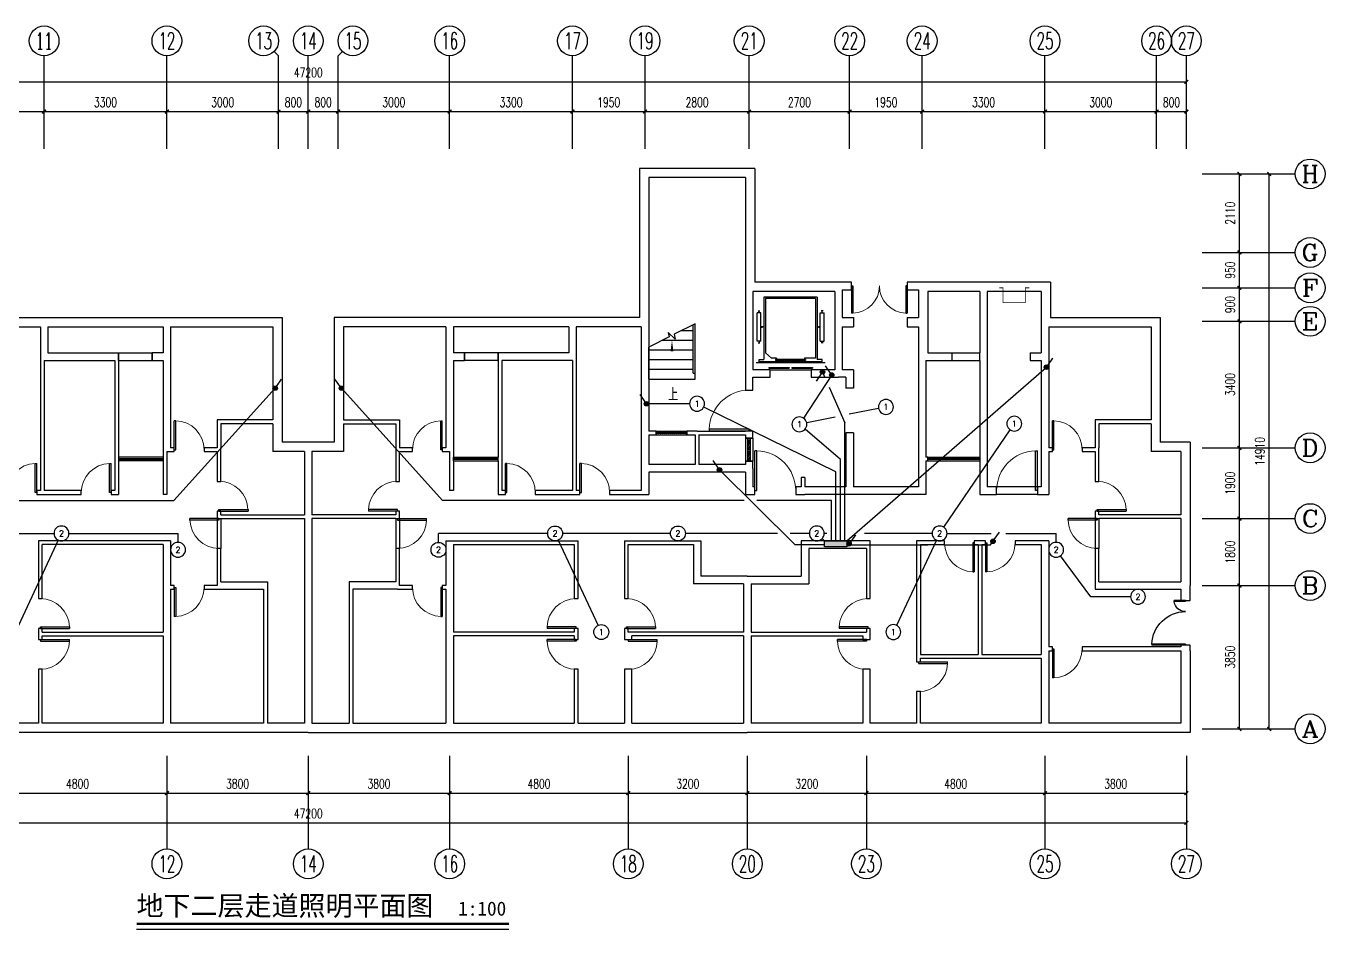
# Model space of a CAD drawing. Extents: x 4484225 to 4539010, y -217237 to -192974.
# Drawn here: x 4504097 to 4539010, y -217237 to -192974 of the extents above; entities that cross this region are included whole.
import ezdxf
from ezdxf.enums import TextEntityAlignment as Align

# ---------------------------------------------------------------- set-up
doc = ezdxf.new("R2010")
doc.units = 0
doc.header["$LTSCALE"] = 1000
doc.header["$MEASUREMENT"] = 0
doc.linetypes.add('DASH', pattern=[0.35, 0.25, -0.1])
for name, color, linetype in [('DIM_SYMB', 3, 'Continuous'), ('EQUIP-照明', 3, 'Continuous'), ('LAYER3', 7, 'Continuous'), ('LAYER7', 7, 'Continuous'), ('图层1', 7, 'Continuous')]:
    doc.layers.add(name, color=color, linetype=linetype)
doc.styles.add('_TCH_AXIS', font='COMPLEX', dxfattribs={"bigfont": 'GBCBIG'})
doc.styles.add('_TCH_DIM', font='SIMPLEX', dxfattribs={"bigfont": 'GBCBIG'})
doc.styles.add('_TCH_DIM_T3', font='SIMPLEX', dxfattribs={"width": 0.705882, "bigfont": 'GBCBIG'})
doc.styles.add('_TEL_ATTDEF', font='simplex.shx', dxfattribs={"width": 0.8, "height": 3, "bigfont": 'hztxt.shx'})
doc.styles.add('_TEL_DIM', font='SIMPLEX', dxfattribs={"width": 0.8, "height": 3.5, "bigfont": 'HZTXT'})
doc.styles.add('宋体1.0', font='')
doc.styles.get('宋体1.0').set_extended_font_data('SimSun')

# ---------------------------------------------------------------- blocks, each defined once
blk = doc.blocks.new('_ArchTick')
at = {"color": 0, "linetype": 'ByBlock', "const_width": 0.4}
blk.add_lwpolyline([(-0.5, -0.5), (0.5, 0.5)], dxfattribs=at)
blk = doc.blocks.new('$equip$00001838')
blk.add_circle((0, 0), 0.5)
at = {"color": 7, "style": '_TEL_DIM'}
blk.add_attdef('$TEXT$', text='', height=0.4, dxfattribs=at).set_placement((0, 0), align=Align.MIDDLE_CENTER)
at = {"color": 7, "style": '_TEL_DIM', "flags": 1}
blk.add_attdef('A', text='', height=0.00002, dxfattribs=at).set_placement((0, 0), align=Align.MIDDLE_CENTER)
blk = doc.blocks.new('$WINLIB2D$00000039')
at = {"color": 0}
for points in [[(-0.5, 0.5), (-0.5, -0.5)], [(0.5, 0.5), (-0.5, 0.5)], [(0.5, -0.5), (0.5, 0.5)], [(-0.5, 0.167), (0.5, 0.167)], [(-0.452, -0.167), (-0.5, 0.084)], [(-0.384, -0.167), (-0.448, 0.167)], [(-0.316, -0.167), (-0.38, 0.167)], [(-0.248, -0.167), (-0.312, 0.167)], [(-0.18, -0.167), (-0.244, 0.167)], [(-0.112, -0.167), (-0.176, 0.167)], [(-0.044, -0.167), (-0.108, 0.167)], [(0.024, -0.167), (-0.04, 0.167)], [(0.092, -0.167), (0.028, 0.167)], [(0.16, -0.167), (0.096, 0.167)], [(0.228, -0.167), (0.164, 0.167)], [(0.296, -0.167), (0.232, 0.167)], [(0.364, -0.167), (0.3, 0.167)], [(0.432, -0.167), (0.368, 0.167)], [(0.5, -0.167), (0.436, 0.167)], [(-0.5, -0.167), (0.5, -0.167)], [(0.5, -0.5), (-0.5, -0.5)]]:
    blk.add_lwpolyline(points, dxfattribs=at)
blk = doc.blocks.new('$DorLib2D$00000001')
for p, q in [((0.45, 0.975), (0.5, 0.975)), ((0.45, 0), (0.45, 0.975)), ((0.5, 0), (0.5, 0.975)), ((0.5, 0), (0.45, 0))]:
    blk.add_line(p, q)
at = {"lineweight": 13}
blk.add_arc((0.475, 0), 0.975, 91.4693, 180, dxfattribs=at)
blk = doc.blocks.new('$DORLIB2D$00000127')
at = {"color": 0}
for points in [[(-0.533, 0.795), (-0.533, 0.69)], [(-0.033, 0.795), (-0.533, 0.795)], [(-0.033, 0.69), (-0.533, 0.69)], [(-0.033, 0.795), (-0.033, 0.69)], [(0.533, 0.795), (0.033, 0.795)], [(0.033, 0.795), (0.033, 0.69)], [(0.533, 0.69), (0.033, 0.69)], [(0.533, 0.795), (0.533, 0.69)], [(0.5, 0.5), (-0.5, 0.5)]]:
    blk.add_lwpolyline(points, dxfattribs=at)
blk = doc.blocks.new('$TCHSYS$WIN2D')
for p, q in [((-0.5, 0.5), (0.5, 0.5)), ((0.5, 0.167), (-0.5, 0.167)), ((0.5, -0.167), (-0.5, -0.167)), ((-0.5, -0.5), (0.5, -0.5))]:
    blk.add_line(p, q)
blk = doc.blocks.new('$DorLib2D$00000002')
for p, q in [((-0.5, 0), (-0.5, 0.4875)), ((-0.475, 0.4875), (-0.5, 0.4875)), ((-0.475, 0), (-0.475, 0.4875)), ((0.475, 0), (0.475, 0.4875)), ((0.475, 0.4875), (0.5, 0.4875)), ((0.5, 0), (0.5, 0.4875)), ((-0.5, 0), (-0.475, 0)), ((0.5, 0), (0.475, 0))]:
    blk.add_line(p, q)
at = {"lineweight": 13}
for centre, start, end in [((-0.4875, 0), 0, 88.53072), ((0.4875, 0), 91.46928, 180)]:
    blk.add_arc(centre, 0.4875, start, end, dxfattribs=at)
blk = doc.blocks.new('$DorLib2D$00000225')
at = {"color": 0}
for p, q in [((0.475, -0.001), (0.475, 0.752)), ((0.475, 0.752), (0.5, 0.752)), ((0.5, -0.001), (0.5, 0.752)), ((-0.5, 0), (-0.5, 0.252)), ((-0.475, 0.252), (-0.5, 0.252)), ((-0.475, 0), (-0.475, 0.252)), ((-0.475, 0), (-0.5, 0)), ((0.475, -0.001), (0.5, -0.001))]:
    blk.add_line(p, q, dxfattribs=at)
for centre, radius, start, end in [((0.505, -0.002), 0.755, 92.2493, 179.7238), ((-0.501, 0.003), 0.251, 359.7899, 84.0974)]:
    blk.add_arc(centre, radius, start, end, dxfattribs=at)

msp = doc.modelspace()

# ---------------------------------------------------------------- hatches: boundary and pattern name
at = {"layer": 'LAYER3'}
h = msp.add_hatch(color=0, dxfattribs=at)
edge = h.paths.add_edge_path()
edge.add_arc((4531524, -202141), 60, 0, 360)
h = msp.add_hatch(color=0, dxfattribs=at)
edge = h.paths.add_edge_path()
edge.add_arc((4525505, -202269), 60, 0, 360)
h = msp.add_hatch(color=0, dxfattribs=at)
edge = h.paths.add_edge_path()
edge.add_arc((4525753, -202349), 60, 0, 360)
h = msp.add_hatch(color=0, dxfattribs=at)
edge = h.paths.add_edge_path()
edge.add_arc((4510794, -202707), 60, 0, 360)
h = msp.add_hatch(color=0, dxfattribs=at)
edge = h.paths.add_edge_path()
edge.add_arc((4512574, -202707), 60, 0, 360)
h = msp.add_hatch(color=0, dxfattribs=at)
edge = h.paths.add_edge_path()
edge.add_arc((4520774, -203124), 60, 0, 360)
h = msp.add_hatch(color=0, dxfattribs=at)
edge = h.paths.add_edge_path()
edge.add_arc((4522735, -204899), 60, 0, 360)
h = msp.add_hatch(color=0, dxfattribs=at)
edge = h.paths.add_edge_path()
edge.add_arc((4526219, -206889), 60, 0, 360)
h = msp.add_hatch(color=0, dxfattribs=at)
edge = h.paths.add_edge_path()
edge.add_arc((4530088, -206819), 60, 0, 360)
at = {"layer": 'LAYER7'}
msp.add_hatch(color=7, dxfattribs=at).paths.add_polyline_path([(4525559, -206969), (4525559, -206809), (4526159, -206809), (4526159, -206969)])

# ---------------------------------------------------------------- linework, layer by layer
at = {"color": 7}
for p, q in [((4510767, -193657), (4510884, -193774)), ((4512602, -193657), (4512484, -193774)), ((4504584, -196274), (4504584, -193774)), ((4507884, -196274), (4507884, -193774)), ((4510884, -196274), (4510884, -193774)), ((4511684, -196274), (4511684, -193774)), ((4512484, -196274), (4512484, -193774)), ((4515484, -196274), (4515484, -193774)), ((4518784, -196274), (4518784, -193774)), ((4520734, -196274), (4520734, -193774)), ((4523534, -196274), (4523534, -193774)), ((4526234, -196274), (4526234, -193774)), ((4528184, -196274), (4528184, -193774)), ((4531484, -196274), (4531484, -193774)), ((4534484, -196274), (4534484, -193774)), ((4535284, -196274), (4535284, -193774)), ((4535284, -196274), (4535284, -194224)), ((4488084, -194474), (4535284, -194474)), ((4504584, -196274), (4504584, -195024)), ((4504584, -196274), (4504584, -195024)), ((4507884, -196274), (4507884, -195024)), ((4507884, -196274), (4507884, -195024)), ((4510884, -196274), (4510884, -195024)), ((4510884, -196274), (4510884, -195024)), ((4511684, -196274), (4511684, -195024)), ((4511684, -196274), (4511684, -195024)), ((4512484, -196274), (4512484, -195024)), ((4512484, -196274), (4512484, -195024)), ((4515484, -196274), (4515484, -195024)), ((4515484, -196274), (4515484, -195024)), ((4518784, -196274), (4518784, -195024)), ((4518784, -196274), (4518784, -195024)), ((4520734, -196274), (4520734, -195024)), ((4520734, -196274), (4520734, -195024)), ((4523534, -196274), (4523534, -195024)), ((4523534, -196274), (4523534, -195024)), ((4526234, -196274), (4526234, -195024)), ((4526234, -196274), (4526234, -195024)), ((4528184, -196274), (4528184, -195024)), ((4528184, -196274), (4528184, -195024)), ((4531484, -196274), (4531484, -195024)), ((4531484, -196274), (4531484, -195024)), ((4534484, -196274), (4534484, -195024)), ((4534484, -196274), (4534484, -195024)), ((4535284, -196274), (4535284, -195024)), ((4502634, -195274), (4504584, -195274)), ((4504584, -195274), (4507884, -195274)), ((4507884, -195274), (4510884, -195274)), ((4510884, -195274), (4511684, -195274)), ((4511684, -195274), (4512484, -195274)), ((4512484, -195274), (4515484, -195274)), ((4515484, -195274), (4518784, -195274)), ((4518784, -195274), (4520734, -195274)), ((4520734, -195274), (4523534, -195274)), ((4523534, -195274), (4526234, -195274)), ((4526234, -195274), (4528184, -195274)), ((4528184, -195274), (4531484, -195274)), ((4531484, -195274), (4534484, -195274)), ((4534484, -195274), (4535284, -195274)), ((4520584, -196799), (4520584, -200809)), ((4523684, -196799), (4520584, -196799)), ((4523684, -196799), (4523684, -199859)), ((4520834, -197049), (4520834, -200909)), ((4523434, -197049), (4520834, -197049)), ((4523434, -197049), (4523434, -200009)), ((4535710, -196949), (4537760, -196949)), ((4535710, -196949), (4536960, -196949)), ((4535710, -196949), (4538210, -196949)), ((4536710, -199059), (4536710, -196949)), ((4537510, -211859), (4537510, -196949)), ((4535710, -199059), (4536960, -199059)), ((4535710, -199059), (4536960, -199059)), ((4535710, -199059), (4538210, -199059)), ((4536710, -200009), (4536710, -199059)), ((4523434, -200009), (4523434, -202309)), ((4525934, -199859), (4523684, -199859)), ((4526284, -199859), (4525934, -199859)), ((4526284, -200059), (4526284, -199859)), ((4528184, -199859), (4527784, -199859)), ((4527784, -199859), (4527784, -200059)), ((4529834, -199859), (4528184, -199859)), ((4531634, -199859), (4529834, -199859)), ((4531634, -199859), (4531634, -200809)), ((4535710, -200009), (4536960, -200009)), ((4535710, -200009), (4536960, -200009)), ((4535710, -200009), (4538210, -200009)), ((4536710, -200909), (4536710, -200009)), ((4523634, -200109), (4523634, -202209)), ((4525834, -200109), (4523634, -200109)), ((4525362, -200256), (4523932, -200256)), ((4523932, -200256), (4523932, -201932)), ((4525320, -200295), (4523974, -200295)), ((4523974, -200295), (4523974, -201752)), ((4525320, -200295), (4525320, -201901)), ((4525362, -200256), (4525362, -201932)), ((4525834, -200109), (4525834, -200909)), ((4526034, -200059), (4526034, -200809)), ((4526034, -200059), (4526284, -200059)), ((4527784, -200059), (4528084, -200059)), ((4528084, -200059), (4528084, -200809)), ((4528334, -200109), (4528334, -200909)), ((4529734, -200109), (4528334, -200109)), ((4529734, -200109), (4529734, -201759)), ((4529934, -200109), (4529934, -201859)), ((4531384, -200109), (4529934, -200109)), ((4531384, -200109), (4531384, -200909)), ((4523747, -201438), (4523747, -200681)), ((4523848, -200681), (4523747, -200681)), ((4523774, -200631), (4523821, -200631)), ((4523798, -200681), (4523798, -200631)), ((4523848, -201438), (4523848, -200681)), ((4525446, -201438), (4525446, -200681)), ((4525446, -200681), (4525546, -200681)), ((4525519, -200631), (4525473, -200631)), ((4525496, -200681), (4525496, -200631)), ((4525546, -201438), (4525546, -200681)), ((4502734, -201059), (4504484, -201059)), ((4502784, -200809), (4504584, -200809)), ((4504484, -201059), (4504484, -201859)), ((4504584, -200809), (4507884, -200809)), ((4504684, -201059), (4504684, -201759)), ((4504684, -201059), (4507784, -201059)), ((4507784, -201059), (4507784, -201759)), ((4507884, -200809), (4510984, -200809)), ((4507984, -201059), (4507984, -201859)), ((4507984, -201059), (4510734, -201059)), ((4510734, -201059), (4510734, -203559)), ((4510984, -200809), (4510984, -203559)), ((4512384, -200809), (4512384, -203559)), ((4515484, -200809), (4512384, -200809)), ((4512634, -201059), (4512634, -203559)), ((4515384, -201059), (4512634, -201059)), ((4515384, -201059), (4515384, -201859)), ((4518784, -200809), (4515484, -200809)), ((4515584, -201059), (4515584, -201759)), ((4518684, -201059), (4515584, -201059)), ((4518684, -201059), (4518684, -201759)), ((4520584, -200809), (4518784, -200809)), ((4520634, -201059), (4518884, -201059)), ((4518884, -201059), (4518884, -201859)), ((4520634, -201059), (4520634, -203959)), ((4520834, -200909), (4520834, -203859)), ((4522084, -200973), (4521522, -201257)), ((4522024, -202299), (4522024, -201004)), ((4522084, -202299), (4522084, -200973)), ((4522084, -202299), (4522084, -200973)), ((4523882, -201083), (4523882, -201036)), ((4523932, -201059), (4523882, -201059)), ((4525362, -201059), (4525412, -201059)), ((4525412, -201083), (4525412, -201036)), ((4525834, -200909), (4525834, -202209)), ((4526034, -200809), (4526334, -200809)), ((4526034, -201059), (4526034, -202209)), ((4526034, -201059), (4526334, -201059)), ((4526334, -200809), (4526334, -201059)), ((4527784, -200809), (4528084, -200809)), ((4527784, -200809), (4527784, -201059)), ((4527784, -201059), (4528084, -201059)), ((4528084, -201059), (4528084, -201859)), ((4528334, -200909), (4528334, -201759)), ((4531384, -200909), (4531384, -201759)), ((4531584, -201059), (4534334, -201059)), ((4531584, -201059), (4531584, -201859)), ((4531634, -200809), (4534584, -200809)), ((4534334, -201059), (4534334, -203559)), ((4534584, -200809), (4534584, -203559)), ((4535710, -200909), (4536960, -200909)), ((4535710, -200909), (4536960, -200909)), ((4535710, -200909), (4538210, -200909)), ((4536710, -204309), (4536710, -200909)), ((4521379, -201329), (4520834, -201605)), ((4521202, -201419), (4522024, -201419)), ((4521549, -201390), (4521353, -201205)), ((4521353, -201205), (4521379, -201329)), ((4521522, -201257), (4521549, -201390)), ((4521717, -201159), (4522024, -201159)), ((4523848, -201438), (4523747, -201438)), ((4523798, -201438), (4523798, -201488)), ((4525446, -201438), (4525546, -201438)), ((4525496, -201438), (4525496, -201488)), ((4504684, -201759), (4506584, -201759)), ((4506584, -201759, 800), (4507484, -201759, 800)), ((4506584, -201959), (4506584, -201759)), ((4507784, -201759), (4507484, -201759)), ((4507484, -201759), (4507484, -201959)), ((4515884, -201759), (4515584, -201759)), ((4516784, -201759, 800), (4515884, -201759, 800)), ((4515884, -201959), (4515884, -201759)), ((4518684, -201759), (4516784, -201759)), ((4516784, -201759), (4516784, -201959)), ((4520834, -202459), (4520834, -201605)), ((4520834, -201679), (4522024, -201679)), ((4523774, -201488), (4523821, -201488)), ((4524138, -201901), (4523974, -201752)), ((4525519, -201488), (4525473, -201488)), ((4528334, -201759), (4529734, -201759)), ((4528984, -201759, 800), (4529734, -201759, 800)), ((4531084, -201759), (4531384, -201759)), ((4531084, -201759), (4531084, -201959)), ((4504484, -201859), (4504484, -205459)), ((4504584, -201959), (4504584, -205459)), ((4504584, -201959), (4506484, -201959)), ((4506484, -201959), (4506484, -204559)), ((4506584, -201959), (4506584, -204559)), ((4506584, -201959, 800), (4507484, -201959, 800)), ((4507484, -201959), (4507784, -201959)), ((4507784, -201959), (4507784, -204309)), ((4507984, -201859), (4507984, -204309)), ((4515384, -201859), (4515384, -204309)), ((4515584, -201959), (4515584, -204309)), ((4515584, -201959), (4515884, -201959)), ((4516784, -201959, 800), (4515884, -201959, 800)), ((4516784, -201959), (4516784, -204559)), ((4516884, -201959), (4516884, -204559)), ((4518784, -201959), (4516884, -201959)), ((4518784, -201959), (4518784, -205459)), ((4518884, -201859), (4518884, -205459)), ((4520834, -201939), (4522024, -201939)), ((4525572, -202025), (4523722, -202025)), ((4523798, -201932), (4523932, -201932)), ((4523798, -202001), (4523798, -201932)), ((4525496, -202001), (4523798, -202001)), ((4524268, -201901), (4524138, -201901)), ((4525051, -201932), (4524243, -201932)), ((4524243, -201932), (4524243, -201963)), ((4525051, -201963), (4524243, -201963)), ((4524268, -201901), (4524268, -201932)), ((4525025, -201901), (4525025, -201932)), ((4525320, -201901), (4525025, -201901)), ((4525051, -201932), (4525051, -201963)), ((4525496, -201932), (4525362, -201932)), ((4525496, -202001), (4525496, -201932)), ((4528084, -201859), (4528084, -204559)), ((4528284, -201959), (4529734, -201959)), ((4528284, -201959), (4528284, -204559)), ((4528984, -201959, 800), (4529734, -201959, 800)), ((4529734, -201959), (4529734, -204559)), ((4529934, -201859), (4529934, -204559)), ((4531084, -201959), (4531384, -201959)), ((4531384, -201959), (4531384, -204309)), ((4531584, -201859), (4531584, -204309)), ((4520834, -202199), (4522024, -202199)), ((4520834, -202459), (4522084, -202459)), ((4522024, -202299), (4522084, -202299)), ((4522084, -202459), (4522084, -202299)), ((4523434, -202309), (4523434, -202759)), ((4524097, -202209), (4523634, -202209)), ((4523634, -202759), (4523634, -202409)), ((4523634, -202409), (4524097, -202409)), ((4524097, -202409), (4524097, -202209)), ((4525834, -202209), (4525197, -202209)), ((4525197, -202209), (4525197, -202409)), ((4525197, -202409), (4525934, -202409)), ((4526134, -202409), (4525934, -202409)), ((4526334, -202209), (4526034, -202209)), ((4526134, -202409), (4526134, -202709)), ((4526334, -202209), (4526334, -202709)), ((4523434, -202759), (4523634, -202759)), ((4526334, -202709), (4526134, -202709)), ((4509234, -203559), (4509234, -204309)), ((4510734, -203559), (4509234, -203559)), ((4509334, -203659), (4509334, -204309)), ((4510734, -203659), (4509334, -203659)), ((4510734, -203659), (4510734, -204409)), ((4510984, -203559), (4510984, -204159)), ((4512384, -203559), (4512384, -204159)), ((4512634, -203559), (4514134, -203559)), ((4512634, -203659), (4514034, -203659)), ((4512634, -203659), (4512634, -204409)), ((4514034, -203659), (4514034, -204309)), ((4514134, -203559), (4514134, -204309)), ((4521034, -203859), (4520834, -203859)), ((4521034, -203959), (4521034, -203859)), ((4522134, -203859), (4521854, -203859)), ((4521854, -203859), (4521854, -203959)), ((4522134, -203859), (4523434, -203859)), ((4523634, -203859), (4523434, -203859)), ((4523634, -203959), (4523634, -203859)), ((4532834, -203559), (4532834, -204309)), ((4534334, -203559), (4532834, -203559)), ((4532934, -203659), (4532934, -204309)), ((4534334, -203659), (4532934, -203659)), ((4534334, -203659), (4534334, -204409)), ((4534584, -203559), (4534584, -204159)), ((4511684, -204159), (4510984, -204159)), ((4512384, -204159), (4511684, -204159)), ((4520634, -203959), (4520634, -204859)), ((4520834, -203959), (4521034, -203959)), ((4520834, -203959), (4520834, -204759)), ((4521854, -203959), (4522084, -203959)), ((4522084, -203959), (4522084, -204759)), ((4522184, -203959), (4522184, -204759)), ((4522184, -203959), (4523434, -203959)), ((4523434, -203959), (4523434, -204049)), ((4523434, -204049), (4523634, -204049)), ((4523634, -204049), (4523634, -203959)), ((4526134, -203909), (4526134, -205359)), ((4526334, -203909), (4526134, -203909)), ((4526334, -203909), (4526334, -205359)), ((4535384, -204159), (4534584, -204159)), ((4535384, -204159), (4535384, -206159)), ((4506484, -204559), (4506484, -205459)), ((4506584, -204559), (4506584, -204659)), ((4507784, -204309), (4507784, -204309)), ((4507784, -204309), (4507784, -204559)), ((4507784, -204559), (4507784, -204659)), ((4507884, -204409), (4508084, -204409)), ((4507884, -204409), (4507884, -204559)), ((4507884, -204559), (4507884, -205559)), ((4508084, -204309), (4507984, -204309)), ((4508084, -204409), (4508084, -204309)), ((4509234, -204309), (4508884, -204309)), ((4508884, -204309), (4508884, -204409)), ((4508884, -204409), (4509234, -204409)), ((4509234, -204409), (4509234, -205209)), ((4509334, -205209), (4509334, -204309)), ((4511584, -204409), (4510734, -204409)), ((4511584, -204409), (4511584, -206109)), ((4512634, -204409), (4511784, -204409)), ((4511784, -204409), (4511784, -206109)), ((4514034, -204309), (4514034, -205209)), ((4514484, -204309), (4514134, -204309)), ((4514134, -204409), (4514484, -204409)), ((4514134, -205209), (4514134, -204409)), ((4514484, -204409), (4514484, -204309)), ((4515384, -204309), (4515284, -204309)), ((4515284, -204309), (4515284, -204409)), ((4515284, -204409), (4515484, -204409)), ((4515484, -204409), (4515484, -204559)), ((4515484, -204559), (4515484, -205459)), ((4515584, -204309), (4515584, -204309)), ((4515584, -204309), (4515584, -204559)), ((4515584, -204659), (4515584, -204559)), ((4516784, -204659), (4516784, -204559)), ((4516884, -204559), (4516884, -205459)), ((4528084, -204559), (4528084, -205359)), ((4528334, -204559), (4528284, -204559)), ((4528334, -204659), (4528334, -204559)), ((4529734, -204559), (4529734, -204659)), ((4529934, -204559), (4529934, -205359)), ((4531384, -204309), (4531384, -204309)), ((4531384, -204309), (4531384, -205359)), ((4531684, -204309), (4531584, -204309)), ((4531584, -204409), (4531584, -205559)), ((4531584, -204409), (4531684, -204409)), ((4531684, -204409), (4531684, -204309)), ((4532834, -204309), (4532484, -204309)), ((4532484, -204309), (4532484, -204409)), ((4532484, -204409), (4532834, -204409)), ((4532834, -204409), (4532834, -205209)), ((4532934, -205209), (4532934, -204309)), ((4535134, -204409), (4534334, -204409)), ((4535134, -204409), (4535134, -206109)), ((4535710, -204309), (4536960, -204309)), ((4535710, -204309), (4536960, -204309)), ((4535710, -204309), (4538210, -204309)), ((4536710, -206209), (4536710, -204309)), ((4506584, -204659), (4506584, -205559)), ((4507784, -204659), (4507784, -205559)), ((4515584, -204659), (4515584, -205459)), ((4516784, -204659), (4516784, -205559)), ((4520634, -204859), (4520634, -205459)), ((4522084, -204759), (4520834, -204759)), ((4523434, -204759), (4522184, -204759)), ((4523634, -204669), (4523434, -204669)), ((4523434, -204669), (4523434, -204759)), ((4523634, -204859), (4523634, -204669)), ((4523634, -204859), (4523634, -205359)), ((4528284, -204659), (4528334, -204659)), ((4528284, -204659), (4528284, -205559)), ((4529734, -204659), (4529734, -205559)), ((4509234, -205209), (4509334, -205209)), ((4514034, -205209), (4514134, -205209)), ((4522134, -204959), (4520834, -204959)), ((4520834, -204959), (4520834, -205559)), ((4523434, -204959), (4522134, -204959)), ((4523434, -204959), (4523434, -205559)), ((4524934, -205109), (4524934, -205359)), ((4525034, -205109), (4524934, -205109)), ((4525034, -205109), (4525034, -205359)), ((4532834, -205209), (4532934, -205209)), ((4504484, -205459), (4504385, -205459)), ((4504385, -205459), (4504385, -205559)), ((4504385, -205559), (4504584, -205559)), ((4505584, -205459), (4504584, -205459)), ((4504584, -205559), (4505584, -205559)), ((4505584, -205559), (4505584, -205459)), ((4506484, -205459), (4506384, -205459)), ((4506384, -205459), (4506384, -205559)), ((4506384, -205559), (4506584, -205559)), ((4507884, -205559), (4507784, -205559)), ((4515584, -205459), (4515484, -205459)), ((4516784, -205559), (4516984, -205559)), ((4516984, -205459), (4516884, -205459)), ((4516984, -205559), (4516984, -205459)), ((4518784, -205459), (4517784, -205459)), ((4517784, -205459), (4517784, -205559)), ((4517784, -205559), (4518784, -205559)), ((4518784, -205559), (4518984, -205559)), ((4518984, -205459), (4518884, -205459)), ((4518984, -205559), (4518984, -205459)), ((4520634, -205459), (4519784, -205459)), ((4519784, -205459), (4519784, -205559)), ((4519784, -205559), (4520834, -205559)), ((4523434, -205559), (4523684, -205559)), ((4523684, -205359), (4523634, -205359)), ((4523684, -205559), (4523684, -205359)), ((4524934, -205359), (4524784, -205359)), ((4524784, -205359), (4524784, -205559)), ((4524784, -205559), (4525034, -205559)), ((4526134, -205359), (4525034, -205359)), ((4526234, -205559), (4525034, -205559)), ((4528284, -205559), (4526234, -205559)), ((4528084, -205359), (4526334, -205359)), ((4529734, -205559), (4530184, -205559)), ((4530184, -205359), (4529934, -205359)), ((4530184, -205559), (4530184, -205359)), ((4531284, -205359), (4530184, -205359)), ((4531284, -205559), (4530184, -205559)), ((4531384, -205359), (4531284, -205359)), ((4531284, -205359), (4531284, -205559)), ((4531284, -205559), (4531584, -205559)), ((4509334, -206009), (4509234, -206009)), ((4509234, -206009), (4509234, -206209)), ((4509234, -206209), (4509334, -206209)), ((4509234, -206209), (4509234, -207009)), ((4509334, -206109), (4509334, -206009)), ((4509334, -206109), (4511584, -206109)), ((4509334, -206209), (4511584, -206209)), ((4509334, -206209), (4509334, -207009)), ((4511584, -206209), (4511584, -211709)), ((4514034, -206109), (4511784, -206109)), ((4514034, -206209), (4511784, -206209)), ((4511784, -206209), (4511784, -211709)), ((4514134, -206009), (4514034, -206009)), ((4514034, -206009), (4514034, -206109)), ((4514034, -206209), (4514134, -206209)), ((4514034, -206209), (4514034, -207009)), ((4514134, -206209), (4514134, -206009)), ((4514134, -206209), (4514134, -207009)), ((4532934, -206009), (4532834, -206009)), ((4532834, -206009), (4532834, -206159)), ((4532834, -206159), (4532834, -206209)), ((4532834, -206209), (4532934, -206209)), ((4532834, -206209), (4532834, -207009)), ((4532934, -206109), (4532934, -206009)), ((4535134, -206109), (4532934, -206109)), ((4535134, -206209), (4532934, -206209)), ((4532934, -206209), (4532934, -207009)), ((4535134, -206209), (4535134, -207909)), ((4535384, -206159), (4535384, -208009)), ((4535710, -206209), (4536960, -206209)), ((4535710, -206209), (4536960, -206209)), ((4535710, -206209), (4538210, -206209)), ((4536710, -208009), (4536710, -206209)), ((4504434, -206809), (4504434, -208359)), ((4507984, -206809), (4504434, -206809)), ((4504534, -208359), (4504534, -206909)), ((4507784, -206909), (4504534, -206909)), ((4507784, -206909), (4507784, -208009)), ((4507984, -206809), (4507984, -208009)), ((4509334, -207009), (4509234, -207009)), ((4509234, -207009), (4509234, -208009)), ((4509334, -207909), (4509334, -207009)), ((4514134, -207009), (4514034, -207009)), ((4514034, -207009), (4514034, -207909)), ((4514134, -208009), (4514134, -207009)), ((4515384, -206809), (4515384, -208009)), ((4515384, -206809), (4518934, -206809)), ((4515584, -206909), (4515584, -208009)), ((4515584, -206909), (4518834, -206909)), ((4518834, -206909), (4518834, -208359)), ((4518934, -208359), (4518934, -206809)), ((4520184, -206809), (4520184, -208359)), ((4520184, -206809), (4522234, -206809)), ((4520284, -208359), (4520284, -206909)), ((4520284, -206909), (4522034, -206909)), ((4522034, -206909), (4522034, -207959)), ((4522234, -206809), (4522234, -207759)), ((4524934, -206809), (4524934, -207759)), ((4526784, -206809), (4524934, -206809)), ((4525134, -207009), (4525134, -207959)), ((4526684, -207009), (4525134, -207009)), ((4526684, -207009), (4526684, -208359)), ((4526784, -208359), (4526784, -206809)), ((4528034, -206809), (4528034, -209909)), ((4528784, -206809), (4528034, -206809)), ((4528134, -206909), (4528134, -209859)), ((4528134, -206909), (4528784, -206909)), ((4528784, -206909), (4528784, -206809)), ((4529784, -206809), (4529584, -206809)), ((4529584, -206809), (4529584, -206909)), ((4529584, -206909), (4529684, -206909)), ((4529684, -206909), (4529684, -209859)), ((4529884, -206809), (4529784, -206809)), ((4529784, -206909), (4529884, -206909)), ((4529784, -206909), (4529784, -209859)), ((4529884, -206909), (4529884, -206809)), ((4531584, -206809), (4530684, -206809)), ((4530684, -206809), (4530684, -206909)), ((4530684, -206909), (4531384, -206909)), ((4531384, -206909), (4531384, -209759)), ((4531584, -206809), (4531584, -209659)), ((4532934, -207009), (4532834, -207009)), ((4532834, -207009), (4532834, -208109)), ((4532934, -207909), (4532934, -207009)), ((4507784, -208009), (4507784, -209259)), ((4508084, -208009), (4507984, -208009)), ((4508084, -208109), (4508084, -208009)), ((4509234, -208009), (4508884, -208009)), ((4508884, -208009), (4508884, -208109)), ((4509334, -207909), (4510584, -207909)), ((4510584, -207909), (4510584, -211709)), ((4512784, -207909), (4512784, -211709)), ((4514034, -207909), (4512784, -207909)), ((4514484, -208009), (4514134, -208009)), ((4514484, -208109), (4514484, -208009)), ((4515384, -208009), (4515284, -208009)), ((4515284, -208009), (4515284, -208109)), ((4515584, -208009), (4515584, -209259)), ((4523384, -207959), (4522034, -207959)), ((4523484, -207759), (4522234, -207759)), ((4523384, -207959), (4523384, -209259)), ((4523484, -207759), (4524934, -207759)), ((4523584, -207959), (4525134, -207959)), ((4523584, -207959), (4523584, -209259)), ((4532934, -207909), (4535134, -207909)), ((4535384, -208409), (4535384, -208009)), ((4535710, -208009), (4536960, -208009)), ((4535710, -208009), (4536960, -208009)), ((4535710, -208009), (4538210, -208009)), ((4536710, -211859), (4536710, -208009)), ((4504434, -208359), (4504534, -208359)), ((4507984, -208109), (4508084, -208109)), ((4507984, -208109), (4507984, -209309)), ((4508884, -208109), (4509284, -208109)), ((4509284, -208109), (4510484, -208109)), ((4510484, -208109), (4510484, -211709)), ((4512884, -208109), (4512884, -211709)), ((4514084, -208109), (4512884, -208109)), ((4514084, -208109), (4514484, -208109)), ((4515284, -208109), (4515384, -208109)), ((4515384, -208109), (4515384, -209309)), ((4518834, -208359), (4518934, -208359)), ((4520184, -208359), (4520284, -208359)), ((4526684, -208359), (4526784, -208359)), ((4532834, -208109), (4535134, -208109)), ((4535134, -208109), (4535134, -208409)), ((4535134, -208409), (4535384, -208409)), ((4504534, -209159), (4504434, -209159)), ((4504434, -209159), (4504434, -209309)), ((4504434, -209309), (4504434, -209459)), ((4504434, -209459), (4504534, -209459)), ((4504534, -209259), (4504534, -209159)), ((4504534, -209259), (4507784, -209259)), ((4504534, -209359), (4507784, -209359)), ((4504534, -209459), (4504534, -209359)), ((4507784, -209359), (4507784, -211709)), ((4507984, -209309), (4507984, -211709)), ((4515384, -209309), (4515384, -211709)), ((4518834, -209259), (4515584, -209259)), ((4518834, -209359), (4515584, -209359)), ((4515584, -209359), (4515584, -211709)), ((4518934, -209159), (4518834, -209159)), ((4518834, -209159), (4518834, -209259)), ((4518834, -209359), (4518834, -209459)), ((4518834, -209459), (4518934, -209459)), ((4518934, -209309), (4518934, -209159)), ((4518934, -209459), (4518934, -209309)), ((4520284, -209159), (4520184, -209159)), ((4520184, -209159), (4520184, -209309)), ((4520184, -209309), (4520184, -209459)), ((4520184, -209459), (4520384, -209459)), ((4520284, -209259), (4520284, -209159)), ((4523384, -209259), (4520284, -209259)), ((4523384, -209359), (4520384, -209359)), ((4520384, -209459), (4520384, -209359)), ((4523384, -209359), (4523384, -211709)), ((4523584, -209259), (4526684, -209259)), ((4523584, -209359), (4526584, -209359)), ((4523584, -209359), (4523584, -211709)), ((4526584, -209359), (4526584, -209459)), ((4526584, -209459), (4526784, -209459)), ((4526784, -209159), (4526684, -209159)), ((4526684, -209159), (4526684, -209259)), ((4526784, -209309), (4526784, -209159)), ((4526784, -209459), (4526784, -209309)), ((4531384, -209759), (4531384, -209859)), ((4531684, -209659), (4531584, -209659)), ((4531584, -209759), (4531684, -209759)), ((4531584, -209759), (4531584, -209909)), ((4531684, -209759), (4531684, -209659)), ((4535134, -209659), (4532484, -209659)), ((4532484, -209659), (4532484, -209759)), ((4532484, -209759), (4535134, -209759)), ((4535384, -209609), (4535134, -209609)), ((4535134, -209609), (4535134, -209659)), ((4535134, -209759), (4535134, -211709)), ((4535384, -209759), (4535384, -209609)), ((4535384, -209759), (4535384, -211959)), ((4528034, -209909), (4528034, -210059)), ((4528034, -210059), (4528134, -210059)), ((4528134, -209859), (4529684, -209859)), ((4528134, -209959), (4529784, -209959)), ((4528134, -210059), (4528134, -209959)), ((4529784, -209859), (4531384, -209859)), ((4529784, -209959), (4531384, -209959)), ((4531384, -209959), (4531384, -211709)), ((4531584, -209909), (4531584, -211709)), ((4504534, -210259), (4504434, -210259)), ((4504434, -210259), (4504434, -211709)), ((4504534, -211709), (4504534, -210259)), ((4518934, -210259), (4518834, -210259)), ((4518834, -210259), (4518834, -211709)), ((4518934, -211709), (4518934, -210259)), ((4520384, -210259), (4520184, -210259)), ((4520184, -210259), (4520184, -211709)), ((4520384, -211709), (4520384, -210259)), ((4526784, -210259), (4526584, -210259)), ((4526584, -210259), (4526584, -211709)), ((4526784, -211709), (4526784, -210259)), ((4528134, -210859), (4528034, -210859)), ((4528034, -210859), (4528034, -211709)), ((4528134, -211709), (4528134, -210859)), ((4504434, -211709), (4503184, -211709)), ((4507784, -211709), (4504534, -211709)), ((4510484, -211709), (4507984, -211709)), ((4511584, -211709), (4510584, -211709)), ((4511784, -211709), (4512784, -211709)), ((4512884, -211709), (4515384, -211709)), ((4515584, -211709), (4518834, -211709)), ((4518934, -211709), (4520184, -211709)), ((4520384, -211709), (4523384, -211709)), ((4526584, -211709), (4523584, -211709)), ((4528034, -211709), (4526784, -211709)), ((4531384, -211709), (4528134, -211709)), ((4535134, -211709), (4531584, -211709)), ((4535710, -211859), (4537760, -211859)), ((4535710, -211859), (4536960, -211859)), ((4535710, -211859), (4538210, -211859)), ((4504534, -211959), (4503084, -211959)), ((4507884, -211959), (4504534, -211959)), ((4510534, -211959), (4507884, -211959)), ((4511684, -211959), (4510534, -211959)), ((4511684, -211959), (4512834, -211959)), ((4512834, -211959), (4515484, -211959)), ((4515484, -211959), (4518834, -211959)), ((4518834, -211959), (4520284, -211959)), ((4520284, -211959), (4523484, -211959)), ((4526684, -211959), (4523484, -211959)), ((4528134, -211959), (4526684, -211959)), ((4531484, -211959), (4528134, -211959)), ((4535384, -211959), (4531484, -211959)), ((4507884, -212585), (4507884, -215085)), ((4507884, -212585), (4507884, -213835)), ((4507884, -212585), (4507884, -213835)), ((4511684, -212585), (4511684, -215085)), ((4511684, -212585), (4511684, -213835)), ((4511684, -212585), (4511684, -213835)), ((4515484, -212585), (4515484, -215085)), ((4515484, -212585), (4515484, -213835)), ((4515484, -212585), (4515484, -213835)), ((4520284, -212585), (4520284, -215085)), ((4520284, -212585), (4520284, -213835)), ((4520284, -212585), (4520284, -213835)), ((4523484, -212585), (4523484, -215085)), ((4523484, -212585), (4523484, -213835)), ((4523484, -212585), (4523484, -213835)), ((4526684, -212585), (4526684, -215085)), ((4526684, -212585), (4526684, -213835)), ((4526684, -212585), (4526684, -213835)), ((4531484, -212585), (4531484, -215085)), ((4531484, -212585), (4531484, -213835)), ((4531484, -212585), (4531484, -213835)), ((4535284, -212585), (4535284, -215085)), ((4535284, -212585), (4535284, -214635)), ((4535284, -212585), (4535284, -213835)), ((4503084, -213585), (4507884, -213585)), ((4507884, -213585), (4511684, -213585)), ((4511684, -213585), (4515484, -213585)), ((4515484, -213585), (4520284, -213585)), ((4520284, -213585), (4523484, -213585)), ((4523484, -213585), (4526684, -213585)), ((4526684, -213585), (4531484, -213585)), ((4531484, -213585), (4535284, -213585)), ((4488084, -214385), (4535284, -214385))]:
    msp.add_line(p, q, dxfattribs=at)
at = {"color": 7, "linetype": 'DASH'}
for p, q in [((4506584, -201759), (4506584, -201959)), ((4507484, -201959), (4507484, -201759)), ((4515884, -201759), (4515884, -201959)), ((4516784, -201959), (4516784, -201759)), ((4528984, -201759), (4528984, -201959)), ((4529734, -201959), (4529734, -201759))]:
    msp.add_line(p, q, dxfattribs=at)
at = {"color": 7}
for points, const_width in [([(4531059, -200009), (4530959, -200009), (4530959, -200409), (4530359, -200409), (4530359, -200009), (4530259, -200009)], 20), ([(4507070, -217097), (4517075, -217097)], 70)]:
    msp.add_lwpolyline(points, dxfattribs=dict(at, const_width=const_width))
msp.add_lwpolyline([(4507070, -217237), (4517075, -217237)], dxfattribs=at)
for centre in [(4504584, -193374), (4507884, -193374), (4510484, -193374), (4511684, -193374), (4512884, -193374), (4515484, -193374), (4518784, -193374), (4520734, -193374), (4523534, -193374), (4526234, -193374), (4528184, -193374), (4531484, -193374), (4534484, -193374), (4535284, -193374), (4538610, -196949), (4538610, -199059), (4538610, -200009), (4538610, -200909), (4538610, -204309), (4538610, -206209), (4538610, -208009), (4538610, -211859), (4507884, -215485), (4511684, -215485), (4515484, -215485), (4520284, -215485), (4523484, -215485), (4526684, -215485), (4531484, -215485), (4535284, -215485)]:
    msp.add_circle(centre, 400, dxfattribs=at)
at = {"layer": 'DIM_SYMB', "color": 7}
msp.add_lwpolyline([(4521459, -202589, 0, 0, 0), (4521459, -201419, 0, 80, 0), (4521459, -201719, 0, 0, 0)], format="xyseb", dxfattribs=at)
at = {"layer": 'LAYER3', "color": 0}
for p, q in [((4525719, -202300), (4525581, -202103)), ((4531559, -202092), (4531697, -201896)), ((4510829, -202657), (4510967, -202461)), ((4512540, -202657), (4512402, -202461)), ((4525470, -202318), (4525332, -202514)), ((4520740, -203075), (4520602, -202878)), ((4522700, -204850), (4522562, -204653)), ((4526392, -206643), (4526254, -206840)), ((4530122, -206770), (4530260, -206573))]:
    msp.add_line(p, q, dxfattribs=at)
for points in [[(4525581, -202103, 0, 40, 0), (4525670, -202230, 40, 40, 0)], [(4531697, -201896, 0, 40, 0), (4531608, -202022, 40, 40, 0)], [(4510967, -202461, 0, 40, 0), (4510878, -202588, 40, 40, 0)], [(4512402, -202461, 0, 40, 0), (4512491, -202588, 40, 40, 0)], [(4525332, -202514, 0, 40, 0), (4525421, -202388, 40, 40, 0)], [(4520602, -202878, 0, 40, 0), (4520691, -203005, 40, 40, 0)], [(4522562, -204653, 0, 40, 0), (4522651, -204780, 40, 40, 0)], [(4530260, -206573, 0, 40, 0), (4530171, -206700, 40, 40, 0)], [(4526254, -206840, 0, 40, 0), (4526343, -206713, 40, 40, 0)]]:
    msp.add_lwpolyline(points, format="xyseb", dxfattribs=at)
for centre in [(4531524, -202141), (4525505, -202269), (4525753, -202349), (4510794, -202707), (4512574, -202707), (4520774, -203124), (4522735, -204899), (4526219, -206889), (4530088, -206819)]:
    msp.add_circle(centre, 60, dxfattribs=at)
at = {"layer": 'LAYER7', "color": 7}
for p, q in [((4525559, -206809), (4526159, -206809)), ((4525559, -206969), (4525559, -206809)), ((4526159, -206969), (4525559, -206969)), ((4526159, -206809), (4526159, -206969))]:
    msp.add_line(p, q, dxfattribs=at)
at = {"layer": '图层1', "color": 4}
for p, q in [((4526159, -206809), (4531524, -202141)), ((4525753, -202349), (4524994, -203509)), ((4525505, -202269), (4525561, -202398)), ((4508074, -205725), (4510794, -202707)), ((4515295, -205725), (4512574, -202707)), ((4525683, -202675), (4526104, -203635)), ((4521934, -203124), (4520834, -203124)), ((4525864, -204949), (4522314, -203212)), ((4525845, -203483), (4525080, -203637)), ((4527013, -203248), (4526218, -203408)), ((4525984, -204618), (4525036, -203806)), ((4526104, -206809), (4526104, -203635)), ((4528763, -206444), (4530547, -203824)), ((4524770, -206911), (4522735, -204899)), ((4525984, -206809), (4525984, -204618)), ((4525864, -206809), (4525864, -204949)), ((4499969, -205725), (4508074, -205725)), ((4523400, -205725), (4515295, -205725)), ((4525744, -205725), (4523741, -205725)), ((4525744, -206809), (4525744, -205725)), ((4501951, -206609), (4504851, -206609)), ((4505251, -206609), (4508184, -206609)), ((4508184, -206848), (4508184, -206609)), ((4518118, -206609), (4515184, -206609)), ((4515184, -206848), (4515184, -206609)), ((4521418, -206609), (4518518, -206609)), ((4524294, -206609), (4521818, -206609)), ((4525151, -206609), (4524635, -206609)), ((4525624, -206609), (4525551, -206609)), ((4528451, -206609), (4526636, -206609)), ((4528851, -206609), (4529921, -206609)), ((4529921, -206609), (4530037, -206609)), ((4530430, -206609), (4531784, -206609)), ((4531784, -206848), (4531784, -206609)), ((4504966, -206790), (4503894, -209078)), ((4518403, -206790), (4519475, -209078)), ((4525559, -206911), (4524770, -206911)), ((4525559, -206809), (4525495, -206747)), ((4526159, -206918), (4528334, -206918)), ((4528566, -206790), (4527494, -209078)), ((4528763, -206918), (4530019, -206918)), ((4530019, -206918), (4530088, -206819)), ((4532714, -208309), (4531903, -207209)), ((4533784, -208309), (4532714, -208309))]:
    msp.add_line(p, q, dxfattribs=at)

# ---------------------------------------------------------------- block references
at = {"color": 7, "xscale": 100, "yscale": 100, "zscale": 100}
for p in [(4535284, -194474), (4504584, -195274), (4507884, -195274), (4510884, -195274), (4511684, -195274), (4512484, -195274), (4515484, -195274), (4518784, -195274), (4520734, -195274), (4523534, -195274), (4526234, -195274), (4528184, -195274), (4531484, -195274), (4534484, -195274), (4535284, -195274), (4507884, -213585), (4511684, -213585), (4515484, -213585), (4520284, -213585), (4523484, -213585), (4526684, -213585), (4531484, -213585), (4535284, -213585), (4535284, -214385)]:
    msp.add_blockref('_ArchTick', p, dxfattribs=at)
at = {"color": 7}
for name, p, xscale, yscale, zscale, rotation in [('_ArchTick', (4504584, -195274), 100, 100, 100, 180), ('_ArchTick', (4507884, -195274), 100, 100, 100, 180), ('_ArchTick', (4510884, -195274), 100, 100, 100, 180), ('_ArchTick', (4511684, -195274), 100, 100, 100, 180), ('_ArchTick', (4512484, -195274), 100, 100, 100, 180), ('_ArchTick', (4515484, -195274), 100, 100, 100, 180), ('_ArchTick', (4518784, -195274), 100, 100, 100, 180), ('_ArchTick', (4520734, -195274), 100, 100, 100, 180), ('_ArchTick', (4523534, -195274), 100, 100, 100, 180), ('_ArchTick', (4526234, -195274), 100, 100, 100, 180), ('_ArchTick', (4528184, -195274), 100, 100, 100, 180), ('_ArchTick', (4531484, -195274), 100, 100, 100, 180), ('_ArchTick', (4534484, -195274), 100, 100, 100, 180), ('_ArchTick', (4536710, -196949), 100, 100, 100, 90), ('_ArchTick', (4537510, -196949), 100, 100, 100, 90), ('_ArchTick', (4536710, -199059), 100, 100, 100, 90), ('_ArchTick', (4536710, -199059), 100, 100, 100, 270), ('$DorLib2D$00000002', (4527034, -199959), -1500, 1500, 200, 180), ('_ArchTick', (4536710, -200009), 100, 100, 100, 90), ('_ArchTick', (4536710, -200009), 100, 100, 100, 270), ('_ArchTick', (4536710, -200909), 100, 100, 100, 90), ('_ArchTick', (4536710, -200909), 100, 100, 100, 270), ('$DORLIB2D$00000127', (4524647, -202309), 1100, -200, 200, 180), ('$DorLib2D$00000001', (4523534, -203309), 1100, -1100, 200, 270.0000000000647), ('$DorLib2D$00000001', (4508484, -204359), 800, -800, 100, 180.0000000000285), ('$DorLib2D$00000001', (4514884, -204359), 800, 800, 100, 359.9999999999714), ('$WINLIB2D$00000039', (4521444, -203909), -820, -100, 100, 1.358437e-10), ('$DorLib2D$00000001', (4532084, -204359), 800, -800, 100, 180.0000000002263), ('$WINLIB2D$00000039', (4523534, -204359), -620, -200, 200, 270.0000000000593), ('_ArchTick', (4536710, -204309), 100, 100, 100, 90), ('_ArchTick', (4536710, -204309), 100, 100, 100, 270), ('$TCHSYS$WIN2D', (4507184, -204609), 1200.000000041677, -100, 100, 180.0000000730068), ('$TCHSYS$WIN2D', (4516184, -204609), 1200.000000041677, 100, 100, 359.9999999269932), ('$DorLib2D$00000001', (4524234, -205459), 1100, -1100, 200, 179.9999997403772), ('$TCHSYS$WIN2D', (4529034, -204609), -1400, 100, 100, 180.0000000730083), ('$DorLib2D$00000001', (4530734, -205459), -1100, -1100, 200, 180.0000000730073), ('$DorLib2D$00000001', (4503985, -205509), -800, -800, 100, 179.9999998146187), ('$DorLib2D$00000001', (4505984, -205509), -800, -800, 100, 180.0000000730084), ('$DorLib2D$00000001', (4517384, -205509), -800, 800, 100, 359.9999999269916), ('$DorLib2D$00000001', (4519384, -205509), -800, 800, 100, 1.853813082e-07), ('$DorLib2D$00000001', (4509284, -205609), 800, 800, 100, 270.0000000001966), ('$DorLib2D$00000001', (4514084, -205609), 800, -800, 100, 269.9999999998034), ('$DorLib2D$00000001', (4532884, -205609), 800, 800, 100, 270.000000000375), ('$DorLib2D$00000001', (4509284, -206609), -800, -800, 100, 270.0000000000593), ('$DorLib2D$00000001', (4514084, -206609), -800, 800, 100, 269.9999999999407), ('$DorLib2D$00000001', (4532884, -206609), -800, -800, 100, 269.9999999997404), ('_ArchTick', (4536710, -206209), 100, 100, 100, 90), ('_ArchTick', (4536710, -206209), 100, 100, 100, 270), ('$DorLib2D$00000001', (4529184, -206859), -800, 800, 100, 180), ('$DorLib2D$00000001', (4530284, -206859), 800, 800, 100, 180), ('$DorLib2D$00000001', (4508484, -208059), -800, -800, 100, 359.9999999999857), ('$DorLib2D$00000001', (4514884, -208059), -800, 800, 100, 180.0000000000143), ('_ArchTick', (4536710, -208009), 100, 100, 100, 90), ('_ArchTick', (4536710, -208009), 100, 100, 100, 270), ('$DorLib2D$00000001', (4504484, -208759), 800, 800, 100, 270.0000000001307), ('$DorLib2D$00000001', (4518884, -208759), 800, -800, 100, 269.9999999999128), ('$DorLib2D$00000001', (4520234, -208759), 800, 800, 100, 269.9999999999128), ('$DorLib2D$00000001', (4526734, -208759), 800, -800, 100, 270.0000000000871), ('$DorLib2D$00000225', (4535259, -209009), 1200, -1200, 250, 269.9999999999695), ('$DorLib2D$00000001', (4504484, -209859), -800, 800, 100, 270.0000000001046), ('$DorLib2D$00000001', (4518884, -209859), -800, -800, 100, 269.9999999998953), ('$DorLib2D$00000001', (4520284, -209859), -800, 800, 200, 269.9999999998953), ('$DorLib2D$00000001', (4526684, -209859), -800, -800, 200, 270.0000000001046), ('$DorLib2D$00000001', (4528084, -210459), -800, 800, 100, 270.0000000001095), ('_ArchTick', (4536710, -211859), 100, 100, 100, 270), ('_ArchTick', (4537510, -211859), 100, 100, 100, 270), ('_ArchTick', (4507884, -213585), 100, 100, 100, 180), ('_ArchTick', (4511684, -213585), 100, 100, 100, 180), ('_ArchTick', (4515484, -213585), 100, 100, 100, 180), ('_ArchTick', (4520284, -213585), 100, 100, 100, 180), ('_ArchTick', (4523484, -213585), 100, 100, 100, 180), ('_ArchTick', (4526684, -213585), 100, 100, 100, 180), ('_ArchTick', (4531484, -213585), 100, 100, 100, 180)]:
    msp.add_blockref(name, p, dxfattribs=dict(at, xscale=xscale, yscale=yscale, zscale=zscale, rotation=rotation))
at = {"color": 1, "xscale": 800, "yscale": 800, "zscale": 100, "rotation": 179.999999999993}
msp.add_blockref('$DorLib2D$00000001', (4532084, -209709), dxfattribs=at)
at = {"layer": 'EQUIP-照明', "color": 4}
ref = msp.add_blockref('$equip$00001838', (4522134, -203124), dxfattribs=dict(at, xscale=-400, yscale=400, zscale=400))
ref.add_attrib('$TEXT$', '1', dxfattribs={"layer": '0', "color": 7, "height": 160, "style": '_TEL_ATTDEF'}).set_placement((4522134, -203124), align=Align.MIDDLE_CENTER)
ref = msp.add_blockref('$equip$00001838', (4527209, -203209), dxfattribs=dict(at, xscale=-400, yscale=400, zscale=400))
ref.add_attrib('$TEXT$', '1', dxfattribs={"layer": '0', "color": 7, "height": 160, "style": '_TEL_ATTDEF'}).set_placement((4527209, -203209), align=Align.MIDDLE_CENTER)
ref = msp.add_blockref('$equip$00001838', (4524884, -203676), dxfattribs=dict(at, xscale=-400, yscale=400, zscale=400))
ref.add_attrib('$TEXT$', '1', dxfattribs={"layer": '0', "color": 7, "height": 160, "style": '_TEL_ATTDEF'}).set_placement((4524884, -203676), align=Align.MIDDLE_CENTER)
ref = msp.add_blockref('$equip$00001838', (4530659, -203659), dxfattribs=dict(at, xscale=-400, yscale=400, zscale=400))
ref.add_attrib('$TEXT$', '1', dxfattribs={"layer": '0', "color": 7, "height": 160, "style": '_TEL_ATTDEF'}).set_placement((4530659, -203659), align=Align.MIDDLE_CENTER)
ref = msp.add_blockref('$equip$00001838', (4505051, -206609), dxfattribs=dict(at, xscale=-400, yscale=400, zscale=400))
ref.add_attrib('$TEXT$', '2', dxfattribs={"layer": '0', "color": 7, "height": 160, "style": '_TEL_ATTDEF'}).set_placement((4505051, -206609), align=Align.MIDDLE_CENTER)
ref = msp.add_blockref('$equip$00001838', (4518318, -206609), dxfattribs=dict(at, xscale=400, yscale=400, zscale=400))
ref.add_attrib('$TEXT$', '2', dxfattribs={"layer": '0', "color": 7, "height": 160, "style": '_TEL_ATTDEF'}).set_placement((4518318, -206609), align=Align.MIDDLE_CENTER)
ref = msp.add_blockref('$equip$00001838', (4521618, -206609), dxfattribs=dict(at, xscale=400, yscale=400, zscale=400))
ref.add_attrib('$TEXT$', '2', dxfattribs={"layer": '0', "color": 7, "height": 160, "style": '_TEL_ATTDEF'}).set_placement((4521618, -206609), align=Align.MIDDLE_CENTER)
ref = msp.add_blockref('$equip$00001838', (4525351, -206609), dxfattribs=dict(at, xscale=-400, yscale=400, zscale=400))
ref.add_attrib('$TEXT$', '2', dxfattribs={"layer": '0', "color": 7, "height": 160, "style": '_TEL_ATTDEF'}).set_placement((4525351, -206609), align=Align.MIDDLE_CENTER)
ref = msp.add_blockref('$equip$00001838', (4528651, -206609), dxfattribs=dict(at, xscale=-400, yscale=400, zscale=400))
ref.add_attrib('$TEXT$', '2', dxfattribs={"layer": '0', "color": 7, "height": 160, "style": '_TEL_ATTDEF'}).set_placement((4528651, -206609), align=Align.MIDDLE_CENTER)
ref = msp.add_blockref('$equip$00001838', (4508184, -207048), dxfattribs=dict(at, xscale=-400, yscale=400, zscale=400))
ref.add_attrib('$TEXT$', '2', dxfattribs={"layer": '0', "color": 7, "height": 160, "style": '_TEL_ATTDEF'}).set_placement((4508184, -207048), align=Align.MIDDLE_CENTER)
ref = msp.add_blockref('$equip$00001838', (4515184, -207048), dxfattribs=dict(at, xscale=400, yscale=400, zscale=400))
ref.add_attrib('$TEXT$', '2', dxfattribs={"layer": '0', "color": 7, "height": 160, "style": '_TEL_ATTDEF'}).set_placement((4515184, -207048), align=Align.MIDDLE_CENTER)
ref = msp.add_blockref('$equip$00001838', (4531784, -207048), dxfattribs=dict(at, xscale=-400, yscale=400, zscale=400))
ref.add_attrib('$TEXT$', '2', dxfattribs={"layer": '0', "color": 7, "height": 160, "style": '_TEL_ATTDEF'}).set_placement((4531784, -207048), align=Align.MIDDLE_CENTER)
ref = msp.add_blockref('$equip$00001838', (4533984, -208309), dxfattribs=dict(at, xscale=-400, yscale=400, zscale=400))
ref.add_attrib('$TEXT$', '2', dxfattribs={"layer": '0', "color": 7, "height": 160, "style": '_TEL_ATTDEF'}).set_placement((4533984, -208309), align=Align.MIDDLE_CENTER)
ref = msp.add_blockref('$equip$00001838', (4519559, -209259), dxfattribs=dict(at, xscale=400, yscale=400, zscale=400))
ref.add_attrib('$TEXT$', '1', dxfattribs={"layer": '0', "color": 7, "height": 160, "style": '_TEL_ATTDEF'}).set_placement((4519559, -209259), align=Align.MIDDLE_CENTER)
ref = msp.add_blockref('$equip$00001838', (4527409, -209259), dxfattribs=dict(at, xscale=-400, yscale=400, zscale=400))
ref.add_attrib('$TEXT$', '1', dxfattribs={"layer": '0', "color": 7, "height": 160, "style": '_TEL_ATTDEF'}).set_placement((4527409, -209259), align=Align.MIDDLE_CENTER)

# ---------------------------------------------------------------- texts
at = {"color": 7, "style": '_TCH_AXIS'}
for s, height, width, p, p2 in [('11', 452.5, 0.875, (4504358, -193600), (4504811, -193600)), ('12', 452.5, 0.724138, (4507658, -193600), (4508111, -193600)), ('13', 452.5, 0.724138, (4510258, -193600), (4510711, -193600)), ('14', 452.5, 0.677419, (4511458, -193600), (4511911, -193600)), ('15', 452.5, 0.724138, (4512658, -193600), (4513111, -193600)), ('16', 452.5, 0.724138, (4515258, -193600), (4515711, -193600)), ('17', 452.5, 0.724138, (4518558, -193600), (4519011, -193600)), ('19', 452.5, 0.724138, (4520508, -193600), (4520961, -193600)), ('21', 452.5, 0.724138, (4523308, -193600), (4523761, -193600)), ('22', 452.5, 0.617647, (4526008, -193600), (4526461, -193600)), ('24', 452.5, 0.583333, (4527958, -193600), (4528411, -193600)), ('25', 452.5, 0.617647, (4531258, -193600), (4531711, -193600)), ('26', 452.5, 0.617647, (4534258, -193600), (4534711, -193600)), ('27', 452.5, 0.617647, (4535058, -193600), (4535511, -193600)), ('H', 453, 1.05, (4538384, -197175), (4538837, -197175)), ('G', 453, 1.166667, (4538384, -199285), (4538837, -199285)), ('F', 453, 1.3125, (4538384, -200235), (4538837, -200235)), ('E', 453, 1.3125, (4538384, -201135), (4538837, -201135)), ('D', 453, 1.235294, (4538384, -204535), (4538837, -204535)), ('C', 453, 1.4, (4538384, -206435), (4538837, -206435)), ('B', 453, 1.235294, (4538384, -208235), (4538837, -208235)), ('A', 453, 1.166667, (4538384, -212085), (4538837, -212085)), ('12', 452.5, 0.724138, (4507658, -215711), (4508111, -215711)), ('14', 452.5, 0.677419, (4511458, -215711), (4511911, -215711)), ('16', 452.5, 0.724138, (4515258, -215711), (4515711, -215711)), ('18', 452.5, 0.724138, (4520058, -215711), (4520511, -215711)), ('20', 452.5, 0.617647, (4523258, -215711), (4523711, -215711)), ('23', 452.5, 0.617647, (4526458, -215711), (4526911, -215711)), ('25', 452.5, 0.617647, (4531258, -215711), (4531711, -215711)), ('27', 452.5, 0.617647, (4535058, -215711), (4535511, -215711))]:
    msp.add_text(s, height=height, dxfattribs=dict(at, width=width)).set_placement(p, p2, align=Align.FIT)
at = {"color": 7, "style": '宋体1.0'}
for s, height, p in [('地下二层走道照明平面图', 531.65, (4507070, -216877)), ('1:100', 379.7, (4515713, -216877))]:
    msp.add_text(s, height=height, dxfattribs=at).set_placement(p)
at = {"color": 7, "char_height": 255, "attachment_point": 5, "style": '_TCH_DIM_T3'}
for s, insert in [('\\A1;47200', (4511684, -194224)), ('\\A1;3300', (4506234, -195024)), ('\\A1;3000', (4509384, -195024)), ('\\A1;800', (4511284, -195024)), ('\\A1;800', (4512084, -195024)), ('\\A1;3000', (4513984, -195024)), ('\\A1;3300', (4517134, -195024)), ('\\A1;1950', (4519759, -195024)), ('\\A1;2800', (4522134, -195024)), ('\\A1;2700', (4524884, -195024)), ('\\A1;1950', (4527209, -195024)), ('\\A1;3300', (4529834, -195024)), ('\\A1;3000', (4532984, -195024)), ('\\A1;800', (4534884, -195024)), ('\\A1;4800', (4505484, -213335)), ('\\A1;3800', (4509784, -213335)), ('\\A1;3800', (4513584, -213335)), ('\\A1;4800', (4517884, -213335)), ('\\A1;3200', (4521884, -213335)), ('\\A1;3200', (4525084, -213335)), ('\\A1;4800', (4529084, -213335)), ('\\A1;3800', (4533384, -213335)), ('\\A1;47200', (4511684, -214135))]:
    msp.add_mtext(s, dxfattribs=dict(at, insert=insert))
at = {"color": 7, "char_height": 255, "attachment_point": 5, "rotation": 90, "style": '_TCH_DIM_T3'}
for s, insert in [('\\A1;2110', (4536460, -198004)), ('\\A1;950', (4536460, -199534)), ('\\A1;900', (4536460, -200459)), ('\\A1;3400', (4536460, -202609)), ('\\A1;14910', (4537260, -204404)), ('\\A1;1900', (4536460, -205259)), ('\\A1;1800', (4536460, -207109)), ('\\A1;3850', (4536460, -209934))]:
    msp.add_mtext(s, dxfattribs=dict(at, insert=insert))
at = {"layer": 'DIM_SYMB', "color": 7, "style": '_TCH_DIM'}
msp.add_text('上', height=338, dxfattribs=at).set_placement((4521355, -203044))

doc.saveas('drawing.dxf')
